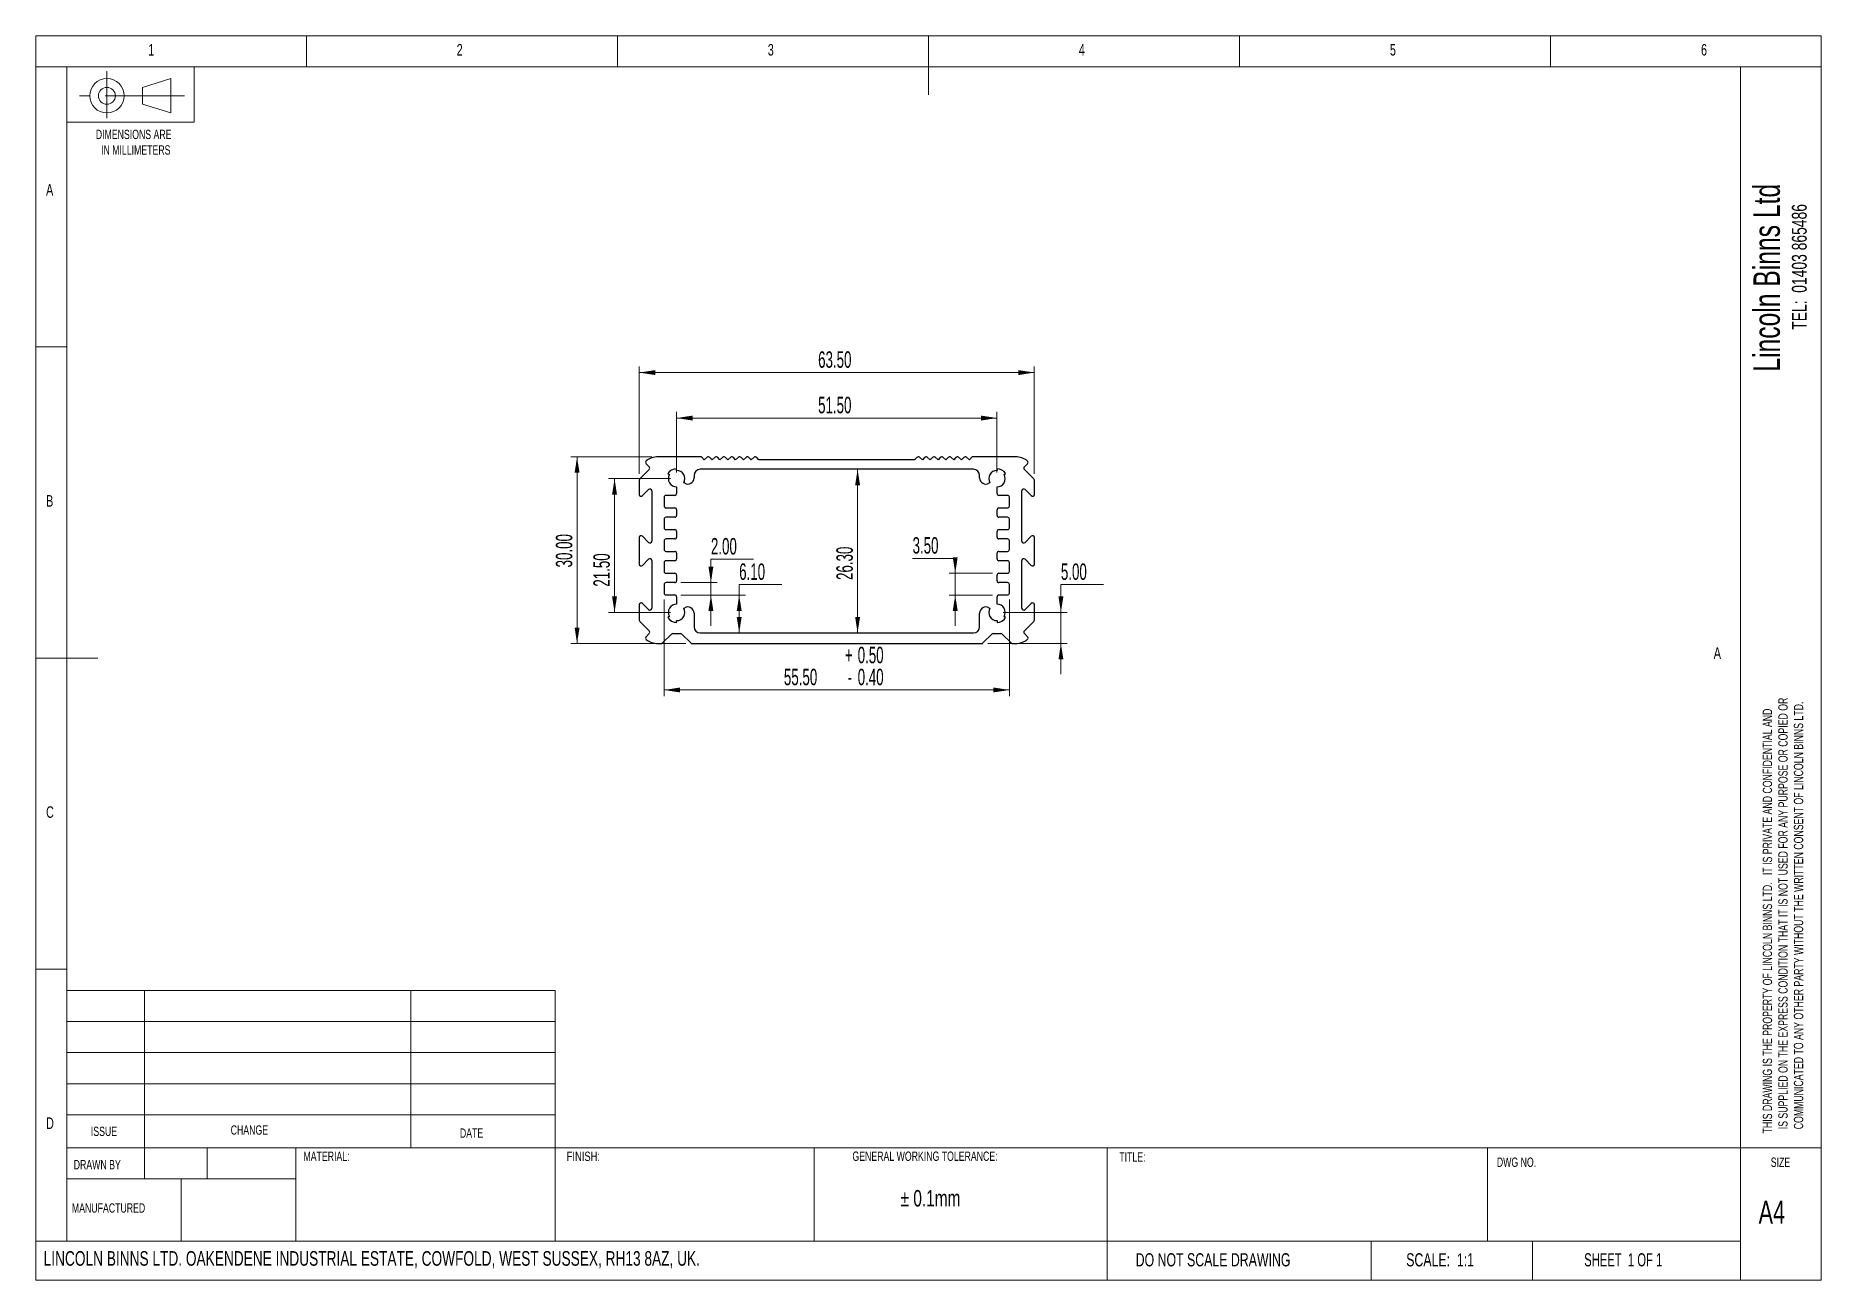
# Model space of a CAD drawing. Header units: millimetres. Extents: x 5 to 292, y 5 to 205.
import ezdxf

# ---------------------------------------------------------------- set-up
doc = ezdxf.new("R2010")
doc.units = ezdxf.units.MM
doc.linetypes.add('CENTERX2', pattern=[20.32, 12.7, -2.54, 2.54, -2.54])
doc.styles.add('SLDTEXTSTYLE0', font='TXT', dxfattribs={"width": 0.7})
doc.styles.add('SLDTEXTSTYLE1', font='TXT', dxfattribs={"width": 0.75})
doc.styles.add('SLDTEXTSTYLE2', font='TXT', dxfattribs={"width": 0.638462})
doc.styles.add('SLDTEXTSTYLE3', font='TXT', dxfattribs={"width": 0.605})
doc.dimstyles.new('SLDDIMSTYLE0', dxfattribs={"dimtxt": 2.568319, "dimasz": 2.568319, "dimexe": 0, "dimexo": 0.0625, "dimgap": 0.64208, "dimtad": 1, "dimrnd": 1e-09, "dimzin": 4, "dimdsep": 46, "dimtxsty": 'SLDTEXTSTYLE3', "dimsah": 1, "dimcen": 0.09, "dimadec": 0, "dimazin": 1, "dimtfac": 1, "dimtofl": 0, "dimtmove": 0, "dimatfit": 3, "dimfxl": 1, "dimfrac": 2, "dimtolj": 1, "dimtzin": 12, "dimarcsym": 0})
doc.dimstyles.new('SLDDIMSTYLE1', dxfattribs={"dimtxt": 2.568319, "dimasz": 2.568319, "dimexe": 0, "dimexo": 0.0625, "dimgap": 0.64208, "dimtad": 0, "dimtih": 1, "dimtoh": 1, "dimrnd": 1e-09, "dimzin": 4, "dimdsep": 46, "dimtxsty": 'SLDTEXTSTYLE3', "dimsah": 1, "dimcen": 0.09, "dimadec": 0, "dimazin": 1, "dimtfac": 1, "dimtofl": 0, "dimtmove": 0, "dimatfit": 3, "dimfxl": 1, "dimfrac": 2, "dimtolj": 1, "dimtzin": 12, "dimarcsym": 0})
doc.dimstyles.new('SLDDIMSTYLE2', dxfattribs={"dimtxt": 2.568319, "dimasz": 2.568319, "dimexe": 0, "dimexo": 0.0625, "dimgap": 0.64208, "dimtad": 0, "dimtih": 1, "dimtoh": 1, "dimrnd": 1e-09, "dimzin": 4, "dimdsep": 46, "dimtxsty": 'SLDTEXTSTYLE3', "dimsah": 1, "dimcen": 0.09, "dimadec": 0, "dimazin": 1, "dimtfac": 1, "dimtmove": 0, "dimatfit": 0, "dimfxl": 1, "dimfrac": 2, "dimtolj": 1, "dimtzin": 12, "dimarcsym": 0})
doc.dimstyles.new('SLDDIMSTYLE3', dxfattribs={"dimtxt": 2.568319, "dimasz": 2.568319, "dimexe": 0, "dimexo": 0.0625, "dimgap": 0.64208, "dimtad": 1, "dimrnd": 1e-09, "dimzin": 4, "dimdsep": 46, "dimtxsty": 'SLDTEXTSTYLE3', "dimsah": 1, "dimcen": 0.09, "dimadec": 0, "dimazin": 1, "dimtol": 1, "dimtp": 0.5, "dimtm": 0.4, "dimtfac": 1, "dimtofl": 0, "dimtmove": 0, "dimatfit": 3, "dimfxl": 1, "dimfrac": 2, "dimtolj": 1, "dimtzin": 0, "dimarcsym": 0})

# ---------------------------------------------------------------- blocks, each defined once
blk = doc.blocks.new('SW_NOTE_0')
at = {"color": 0, "linetype": 'Continuous', "lineweight": 0, "char_height": 1.5, "attachment_point": 2, "style": 'SLDTEXTSTYLE0'}
for s, insert in [('DIMENSIONS ARE', (8.81, 1.93)), ('IN MILLIMETERS', (9.15, -0.57))]:
    blk.add_mtext(s, dxfattribs=dict(at, insert=insert))
blk = doc.blocks.new('SW_NOTE_1')
at = {"color": 0, "linetype": 'Continuous', "lineweight": 0, "char_height": 1.5, "attachment_point": 1, "rotation": 90, "style": 'SLDTEXTSTYLE0'}
for s, insert in [('IS SUPPLIED ON THE EXPRESS CONDITION THAT IT IS NOT USED FOR ANY PURPOSE OR COPIED OR', (0.57, 0.66)), ('COMMUNICATED TO ANY OTHER PARTY WITHOUT THE WRITTEN CONSENT OF LINCOLN BINNS LTD.', (3.07, 0.66)), ('THIS DRAWING IS THE PROPERTY OF LINCOLN BINNS LTD.   IT IS PRIVATE AND CONFIDENTIAL AND', (-1.93, 0))]:
    blk.add_mtext(s, dxfattribs=dict(at, insert=insert))
blk = doc.blocks.new('_D')
at = {"color": 7, "linetype": 'Continuous', "lineweight": 18}
for p, q in [((102.01, 134.58), (102.01, 151.87)), ((102.01, 150.87), (165.51, 150.87)), ((165.51, 134.58), (165.51, 151.87))]:
    blk.add_line(p, q, dxfattribs=at)
for points in [[(102.01, 150.87), (104.58, 150.47), (104.58, 151.26)], [(165.51, 150.87), (162.94, 151.26), (162.94, 150.47)]]:
    blk.add_solid(points, dxfattribs=at)
at = {"color": 7, "linetype": 'Continuous', "lineweight": 18, "insert": (130.76, 154.28), "char_height": 2.646, "attachment_point": 1, "style": 'SLDTEXTSTYLE3'}
blk.add_mtext('63.50', dxfattribs=at)
blk = doc.blocks.new('_D_1')
at = {"color": 7, "linetype": 'Continuous', "lineweight": 18}
for p, q in [((108.01, 134.82), (108.01, 144.56)), ((108.01, 143.56), (159.51, 143.56)), ((159.51, 134.82), (159.51, 144.56))]:
    blk.add_line(p, q, dxfattribs=at)
for points in [[(108.01, 143.56), (110.58, 143.16), (110.58, 143.95)], [(159.51, 143.56), (156.94, 143.95), (156.94, 143.16)]]:
    blk.add_solid(points, dxfattribs=at)
at = {"color": 7, "linetype": 'Continuous', "lineweight": 18, "insert": (130.76, 146.97), "char_height": 2.646, "attachment_point": 1, "style": 'SLDTEXTSTYLE3'}
blk.add_mtext('51.50', dxfattribs=at)
blk = doc.blocks.new('_D_2')
at = {"color": 7, "linetype": 'Continuous', "lineweight": 18}
for p, q in [((104.01, 137.32), (91.01, 137.32)), ((92.01, 137.32), (92.01, 107.33)), ((109.49, 107.33), (91.01, 107.33))]:
    blk.add_line(p, q, dxfattribs=at)
for points in [[(92.01, 137.32), (91.62, 134.76), (92.41, 134.76)], [(92.01, 107.33), (92.41, 109.89), (91.62, 109.89)]]:
    blk.add_solid(points, dxfattribs=at)
at = {"color": 7, "linetype": 'Continuous', "lineweight": 18, "insert": (88.6, 119.56), "char_height": 2.646, "attachment_point": 1, "rotation": 90, "style": 'SLDTEXTSTYLE3'}
blk.add_mtext('30.00', dxfattribs=at)
blk = doc.blocks.new('_D_3')
at = {"color": 7, "linetype": 'Continuous', "lineweight": 18}
blk.add_line((137.1, 135.32), (137.1, 109.03), dxfattribs=at)
for points in [[(137.1, 135.32), (136.71, 132.76), (137.5, 132.76)], [(137.1, 109.03), (137.5, 111.59), (136.71, 111.59)]]:
    blk.add_solid(points, dxfattribs=at)
at = {"color": 7, "linetype": 'Continuous', "lineweight": 18, "insert": (133.69, 117.54), "char_height": 2.646, "attachment_point": 1, "rotation": 90, "style": 'SLDTEXTSTYLE3'}
blk.add_mtext('26.30', dxfattribs=at)
blk = doc.blocks.new('_D_4')
at = {"color": 7, "linetype": 'Continuous', "lineweight": 18}
for p, q in [((108.71, 115.12), (119.07, 115.12)), ((124.93, 116.79), (118.07, 116.79)), ((118.07, 116.79), (118.07, 115.12)), ((118.07, 115.12), (118.07, 109.03))]:
    blk.add_line(p, q, dxfattribs=at)
for points in [[(118.07, 115.12), (117.68, 112.56), (118.47, 112.56)], [(118.07, 109.03), (118.47, 111.59), (117.68, 111.59)]]:
    blk.add_solid(points, dxfattribs=at)
at = {"color": 7, "linetype": 'Continuous', "lineweight": 18, "insert": (118.07, 120.2), "char_height": 2.646, "attachment_point": 1, "style": 'SLDTEXTSTYLE3'}
blk.add_mtext('6.10', dxfattribs=at)
blk = doc.blocks.new('_D_5')
at = {"color": 7, "linetype": 'Continuous', "lineweight": 18}
for p, q in [((120.39, 120.87), (113.53, 120.87)), ((113.53, 120.87), (113.53, 117.12)), ((108.71, 117.12), (114.53, 117.12)), ((108.71, 115.12), (114.53, 115.12)), ((113.53, 115.12), (113.53, 117.12)), ((113.53, 115.12), (113.53, 110.19))]:
    blk.add_line(p, q, dxfattribs=at)
for points in [[(113.53, 117.12), (113.92, 119.69), (113.13, 119.69)], [(113.53, 115.12), (113.13, 112.56), (113.92, 112.56)]]:
    blk.add_solid(points, dxfattribs=at)
at = {"color": 7, "linetype": 'Continuous', "lineweight": 18, "insert": (113.53, 124.28), "char_height": 2.646, "attachment_point": 1, "style": 'SLDTEXTSTYLE3'}
blk.add_mtext('2.00', dxfattribs=at)
blk = doc.blocks.new('_D_6')
at = {"color": 7, "linetype": 'Continuous', "lineweight": 18}
for p, q in [((145.94, 121.01), (152.8, 121.01)), ((152.8, 121.01), (152.8, 118.62)), ((158.81, 118.62), (151.8, 118.62)), ((152.8, 115.12), (152.8, 118.62)), ((158.81, 115.12), (151.8, 115.12)), ((152.8, 115.12), (152.8, 110.19))]:
    blk.add_line(p, q, dxfattribs=at)
for points in [[(152.8, 118.62), (153.19, 121.19), (152.4, 121.19)], [(152.8, 115.12), (152.4, 112.56), (153.19, 112.56)]]:
    blk.add_solid(points, dxfattribs=at)
at = {"color": 7, "linetype": 'Continuous', "lineweight": 18, "insert": (145.94, 124.42), "char_height": 2.646, "attachment_point": 1, "style": 'SLDTEXTSTYLE3'}
blk.add_mtext('3.50', dxfattribs=at)
blk = doc.blocks.new('_D_7')
at = {"color": 7, "linetype": 'Continuous', "lineweight": 18}
for p, q in [((106.01, 114.42), (106.01, 98.86)), ((161.51, 114.42), (161.51, 98.86)), ((106.01, 99.86), (161.51, 99.86))]:
    blk.add_line(p, q, dxfattribs=at)
for points in [[(106.01, 99.86), (108.58, 99.47), (108.58, 100.26)], [(161.51, 99.86), (158.94, 100.26), (158.94, 99.47)]]:
    blk.add_solid(points, dxfattribs=at)
at = {"color": 7, "linetype": 'Continuous', "lineweight": 18, "attachment_point": 1, "style": 'SLDTEXTSTYLE3'}
for s, insert, char_height in [('+', (135.06, 106.8), 2.65), ('0.50', (137.12, 106.8), 2.646), ('55.50', (125.26, 103.27), 2.646), ('-', (135.5, 103.27), 2.65), ('0.40', (137.12, 103.27), 2.646)]:
    blk.add_mtext(s, dxfattribs=dict(at, insert=insert, char_height=char_height))
blk = doc.blocks.new('_D_8')
at = {"color": 7, "linetype": 'Continuous', "lineweight": 18}
for p, q in [((107.01, 133.82), (97.04, 133.82)), ((98.04, 133.82), (98.04, 112.33)), ((107.01, 112.33), (97.04, 112.33))]:
    blk.add_line(p, q, dxfattribs=at)
for points in [[(98.04, 133.82), (97.64, 131.26), (98.43, 131.26)], [(98.04, 112.33), (98.43, 114.89), (97.64, 114.89)]]:
    blk.add_solid(points, dxfattribs=at)
at = {"color": 7, "linetype": 'Continuous', "lineweight": 18, "insert": (94.63, 116.46), "char_height": 2.646, "attachment_point": 1, "rotation": 90, "style": 'SLDTEXTSTYLE3'}
blk.add_mtext('21.50', dxfattribs=at)
blk = doc.blocks.new('_D_9')
at = {"color": 7, "linetype": 'Continuous', "lineweight": 18}
for p, q in [((176.64, 116.79), (169.78, 116.79)), ((169.78, 116.79), (169.78, 112.33)), ((160.51, 112.33), (170.78, 112.33)), ((169.78, 107.33), (169.78, 112.33)), ((158.04, 107.33), (170.78, 107.33)), ((169.78, 107.33), (169.78, 102.39))]:
    blk.add_line(p, q, dxfattribs=at)
for points in [[(169.78, 112.33), (170.18, 114.89), (169.39, 114.89)], [(169.78, 107.33), (169.39, 104.76), (170.18, 104.76)]]:
    blk.add_solid(points, dxfattribs=at)
at = {"color": 7, "linetype": 'Continuous', "lineweight": 18, "insert": (169.78, 120.2), "char_height": 2.646, "attachment_point": 1, "style": 'SLDTEXTSTYLE3'}
blk.add_mtext('5.00', dxfattribs=at)

msp = doc.modelspace()

# ---------------------------------------------------------------- linework, layer by layer
at = {"color": 7, "linetype": 'Continuous', "lineweight": 18}
for p, q in [((292, 205), (5, 205)), ((5, 205), (5, 5)), ((48.5, 200), (48.5, 205)), ((98.5, 205), (98.5, 200)), ((148.5, 205), (148.5, 195.483)), ((198.5, 205), (198.5, 200)), ((248.5, 200), (248.5, 205)), ((292, 60.25), (292, 205)), ((292, 200), (5, 200)), ((10, 200), (10, 11.3)), ((26.734, 198.103), (22.143, 196.705)), ((26.734, 192.59), (26.734, 198.103)), ((30.467, 191.089), (30.467, 200)), ((279, 5), (279, 200)), ((22.143, 196.705), (22.143, 193.987)), ((22.143, 193.987), (26.734, 192.59)), ((10, 191.089), (30.467, 191.089)), ((10, 155), (5, 155)), ((5, 105), (15, 105)), ((292, 5), (292, 77.25)), ((10, 55), (5, 55)), ((10, 51.586), (88.51, 51.586)), ((22.478, 26.3), (22.478, 51.586)), ((65.315, 26.3), (65.315, 51.586)), ((88.51, 26.3), (88.51, 51.586)), ((10, 46.586), (88.51, 46.586)), ((10, 41.586), (88.51, 41.586)), ((10, 36.586), (88.51, 36.586)), ((10, 31.586), (88.51, 31.586)), ((10, 26.3), (292, 26.3)), ((22.478, 26.3), (22.478, 21.3)), ((32.544, 26.3), (32.544, 21.3)), ((46.805, 26.3), (46.805, 11.3)), ((88.513, 26.3), (88.513, 11.3)), ((130.119, 26.3), (130.119, 11.3)), ((177.198, 26.3), (177.198, 5)), ((238.327, 26.3), (238.327, 11.3)), ((10, 21.3), (46.805, 21.3)), ((28.402, 21.3), (28.402, 11.3)), ((5, 11.3), (279, 11.3)), ((219.643, 11.3), (219.643, 5)), ((245.557, 5), (245.557, 11.3)), ((5, 5), (292, 5))]:
    msp.add_line(p, q, dxfattribs=at)
at = {"color": 7, "linetype": 'CENTERX2', "lineweight": 18}
for p, q in [((16.443, 191.762), (16.443, 199.278)), ((28.89, 195.346), (12.061, 195.346))]:
    msp.add_line(p, q, dxfattribs=at)
at = {"color": 7, "linetype": 'Continuous', "lineweight": 25}
for p, q in [((103.613, 135.3), (102.1, 133.788)), ((103.115, 136.222), (103.613, 135.725)), ((112.013, 137.325), (105.012, 137.325)), ((108.012, 135.15), (108.012, 135.425)), ((155.713, 135.325), (111.812, 135.325)), ((112.452, 136.825), (112.013, 137.325)), ((112.936, 137.25), (112.452, 136.825)), ((113.709, 136.825), (113.359, 137.223)), ((114.193, 137.25), (113.709, 136.825)), ((114.966, 136.825), (114.617, 137.223)), ((115.451, 137.25), (114.966, 136.825)), ((116.223, 136.825), (115.874, 137.223)), ((116.708, 137.25), (116.223, 136.825)), ((117.481, 136.825), (117.131, 137.223)), ((117.965, 137.25), (117.481, 136.825)), ((118.738, 136.825), (118.388, 137.223)), ((119.222, 137.25), (118.738, 136.825)), ((119.995, 136.825), (119.646, 137.223)), ((120.48, 137.25), (119.995, 136.825)), ((121.253, 136.825), (120.903, 137.223)), ((146.272, 136.825), (121.253, 136.825)), ((146.622, 137.223), (146.272, 136.825)), ((147.53, 136.825), (147.045, 137.25)), ((147.879, 137.223), (147.53, 136.825)), ((148.787, 136.825), (148.303, 137.25)), ((149.137, 137.223), (148.787, 136.825)), ((150.044, 136.825), (149.56, 137.25)), ((150.394, 137.223), (150.044, 136.825)), ((151.302, 136.825), (150.817, 137.25)), ((151.651, 137.223), (151.302, 136.825)), ((152.559, 136.825), (152.074, 137.25)), ((152.908, 137.223), (152.559, 136.825)), ((153.816, 136.825), (153.332, 137.25)), ((154.166, 137.223), (153.816, 136.825)), ((155.073, 136.825), (154.589, 137.25)), ((155.512, 137.325), (155.073, 136.825)), ((162.512, 137.325), (155.512, 137.325)), ((159.512, 135.425), (159.512, 135.15)), ((163.912, 135.725), (164.41, 136.222)), ((165.425, 133.788), (163.912, 135.3)), ((102.012, 133.576), (102.012, 131.299)), ((102.525, 131.087), (103.5, 132.063)), ((106.627, 134.625), (106.865, 134.488)), ((108.012, 132.5), (108.012, 131.425)), ((109.312, 133.074), (109.16, 133.162)), ((110.813, 134.325), (110.813, 133.94)), ((156.712, 133.94), (156.712, 134.325)), ((158.365, 133.162), (158.213, 133.074)), ((159.512, 131.425), (159.512, 132.5)), ((160.66, 134.488), (160.898, 134.625)), ((164.025, 132.063), (165, 131.087)), ((165.512, 131.299), (165.512, 133.576)), ((104.012, 131.851), (104.012, 123.799)), ((106.012, 130.825), (106.012, 129.425)), ((107.713, 131.125), (106.312, 131.125)), ((161.213, 131.125), (159.812, 131.125)), ((161.512, 129.425), (161.512, 130.825)), ((163.513, 123.799), (163.513, 131.851)), ((106.012, 127.325), (106.012, 125.925)), ((106.312, 129.125), (107.713, 129.125)), ((107.713, 127.625), (106.312, 127.625)), ((108.012, 128.825), (108.012, 127.925)), ((159.512, 127.925), (159.512, 128.825)), ((159.812, 129.125), (161.213, 129.125)), ((161.213, 127.625), (159.812, 127.625)), ((161.512, 125.925), (161.512, 127.325)), ((102.012, 124.351), (102.012, 120.099)), ((103.5, 123.587), (102.525, 124.563)), ((106.012, 123.825), (106.012, 122.425)), ((106.312, 125.625), (107.713, 125.625)), ((107.713, 124.125), (106.312, 124.125)), ((108.012, 125.325), (108.012, 124.425)), ((159.512, 124.425), (159.512, 125.325)), ((159.812, 125.625), (161.213, 125.625)), ((161.213, 124.125), (159.812, 124.125)), ((161.512, 122.425), (161.512, 123.825)), ((165, 124.563), (164.025, 123.587)), ((165.512, 120.099), (165.512, 124.351)), ((102.525, 119.887), (103.5, 120.863)), ((104.012, 120.651), (104.012, 112.999)), ((106.312, 122.125), (107.713, 122.125)), ((107.713, 120.625), (106.312, 120.625)), ((108.012, 121.825), (108.012, 120.925)), ((159.512, 120.925), (159.512, 121.825)), ((159.812, 122.125), (161.213, 122.125)), ((161.213, 120.625), (159.812, 120.625)), ((163.513, 112.999), (163.513, 120.651)), ((164.025, 120.863), (165, 119.887)), ((106.012, 120.325), (106.012, 118.925)), ((106.312, 118.625), (107.713, 118.625)), ((108.012, 118.325), (108.012, 117.425)), ((159.512, 117.425), (159.512, 118.325)), ((159.812, 118.625), (161.213, 118.625)), ((161.512, 118.925), (161.512, 120.325)), ((106.012, 116.825), (106.012, 115.425)), ((107.713, 117.125), (106.312, 117.125)), ((106.312, 115.125), (107.713, 115.125)), ((108.012, 114.825), (108.012, 113.65)), ((159.512, 113.65), (159.512, 114.825)), ((161.213, 117.125), (159.812, 117.125)), ((159.812, 115.125), (161.213, 115.125)), ((161.512, 115.425), (161.512, 116.825)), ((102.012, 113.551), (102.012, 111.074)), ((103.5, 112.787), (102.525, 113.763)), ((109.16, 112.988), (109.312, 113.076)), ((110.813, 112.21), (110.813, 110.025)), ((156.712, 110.025), (156.712, 112.21)), ((158.213, 113.076), (158.365, 112.988)), ((165, 113.763), (164.025, 112.787)), ((165.512, 111.074), (165.512, 113.551)), ((102.1, 110.862), (103.613, 109.35)), ((106.865, 111.663), (106.627, 111.525)), ((108.012, 110.725), (108.012, 111)), ((159.512, 111), (159.512, 110.725)), ((160.898, 111.525), (160.66, 111.663)), ((163.912, 109.35), (165.425, 110.862)), ((103.613, 108.925), (103.115, 108.428)), ((105.012, 107.325), (105.538, 107.325)), ((105.75, 107.413), (107.175, 108.837)), ((107.387, 108.925), (108.638, 108.925)), ((108.85, 108.837), (110.275, 107.413)), ((110.487, 107.325), (157.038, 107.325)), ((111.812, 109.025), (155.713, 109.025)), ((157.25, 107.413), (158.675, 108.837)), ((158.887, 108.925), (160.138, 108.925)), ((160.35, 108.837), (161.775, 107.413)), ((161.987, 107.325), (162.512, 107.325)), ((164.41, 108.428), (163.912, 108.925))]:
    msp.add_line(p, q, dxfattribs=at)
at = {"color": 7, "linetype": 'Continuous', "lineweight": 18}
for radius in [2.757, 1.359]:
    msp.add_circle((16.443, 195.346), radius, dxfattribs=at)
at = {"color": 7, "linetype": 'Continuous', "lineweight": 25}
for centre, radius, start, end in [((103.327, 136.434), 0.3, 128.62063, 225), ((105.012, 134.325), 3, 90, 128.62063), ((103.401, 135.512), 0.3, 315, 45), ((108.012, 133.825), 1.6, 90, 150), ((108.012, 133.825), 1.325, 330, 90), ((111.812, 134.325), 1, 90, 180), ((113.134, 137.025), 0.3, 41.293, 131.293), ((114.391, 137.025), 0.3, 41.293, 131.293), ((115.648, 137.025), 0.3, 41.293, 131.293), ((116.906, 137.025), 0.3, 41.293, 131.293), ((118.163, 137.025), 0.3, 41.293, 131.293), ((119.42, 137.025), 0.3, 41.293, 131.293), ((120.678, 137.025), 0.3, 41.293, 131.293), ((146.847, 137.025), 0.3, 48.707, 138.707), ((148.105, 137.025), 0.3, 48.707, 138.707), ((149.362, 137.025), 0.3, 48.707, 138.707), ((150.619, 137.025), 0.3, 48.707, 138.707), ((151.877, 137.025), 0.3, 48.707, 138.707), ((153.134, 137.025), 0.3, 48.707, 138.707), ((154.391, 137.025), 0.3, 48.707, 138.707), ((155.713, 134.325), 1, 0, 90), ((159.512, 133.825), 1.325, 90, 210), ((159.512, 133.825), 1.6, 30, 90), ((162.512, 134.325), 3, 51.37937, 90), ((164.124, 135.512), 0.3, 135, 225), ((164.198, 136.434), 0.3, 315, 51.37937), ((102.312, 133.576), 0.3, 135, 180), ((103.713, 131.851), 0.3, 0, 135), ((108.012, 133.825), 1.325, 150, 270), ((109.812, 133.94), 1, 240, 360), ((157.713, 133.94), 1, 180, 300), ((159.512, 133.825), 1.325, 270, 30), ((163.812, 131.851), 0.3, 45, 180), ((165.213, 133.576), 0.3, 0, 45), ((102.312, 131.299), 0.3, 180, 315), ((106.312, 130.825), 0.3, 90, 180), ((106.312, 129.425), 0.3, 180, 270), ((107.713, 131.425), 0.3, 270, 0), ((159.812, 131.425), 0.3, 180, 270), ((161.213, 130.825), 0.3, 0, 90), ((161.213, 129.425), 0.3, 270, 0), ((165.213, 131.299), 0.3, 225, 360), ((106.312, 127.325), 0.3, 90, 180), ((107.713, 128.825), 0.3, 0, 90), ((107.713, 127.925), 0.3, 270, 0), ((159.812, 128.825), 0.3, 90, 180), ((159.812, 127.925), 0.3, 180, 270), ((161.213, 127.325), 0.3, 0, 90), ((102.312, 124.351), 0.3, 45, 180), ((103.713, 123.799), 0.3, 225, 360), ((106.312, 123.825), 0.3, 90, 180), ((106.312, 125.925), 0.3, 180, 270), ((107.713, 125.325), 0.3, 0, 90), ((107.713, 124.425), 0.3, 270, 0), ((159.812, 125.325), 0.3, 90, 180), ((159.812, 124.425), 0.3, 180, 270), ((161.213, 125.925), 0.3, 270, 0), ((161.213, 123.825), 0.3, 0, 90), ((163.812, 123.799), 0.3, 180, 315), ((165.213, 124.351), 0.3, 0, 135), ((103.713, 120.651), 0.3, 0, 135), ((106.312, 122.425), 0.3, 180, 270), ((106.312, 120.325), 0.3, 90, 180), ((107.713, 121.825), 0.3, 0, 90), ((107.713, 120.925), 0.3, 270, 0), ((159.812, 121.825), 0.3, 90, 180), ((159.812, 120.925), 0.3, 180, 270), ((161.213, 122.425), 0.3, 270, 0), ((161.213, 120.325), 0.3, 0, 90), ((163.812, 120.651), 0.3, 45, 180), ((102.312, 120.099), 0.3, 180, 315), ((106.312, 118.925), 0.3, 180, 270), ((107.713, 118.325), 0.3, 0, 90), ((159.812, 118.325), 0.3, 90, 180), ((161.213, 118.925), 0.3, 270, 0), ((165.213, 120.099), 0.3, 225, 0), ((106.312, 115.425), 0.3, 180, 270), ((106.312, 116.825), 0.3, 90, 180), ((107.713, 117.425), 0.3, 270, 0), ((107.713, 114.825), 0.3, 0, 90), ((159.812, 117.425), 0.3, 180, 270), ((159.812, 114.825), 0.3, 90, 180), ((161.213, 116.825), 0.3, 0, 90), ((161.213, 115.425), 0.3, 270, 0), ((102.312, 113.551), 0.3, 45, 180), ((103.713, 112.999), 0.3, 225, 0), ((108.012, 112.325), 1.325, 90, 210), ((108.012, 112.325), 1.325, 270, 30), ((109.812, 112.21), 1, 0, 120), ((157.713, 112.21), 1, 60, 180), ((159.512, 112.325), 1.325, 150, 270), ((159.512, 112.325), 1.325, 330, 90), ((163.812, 112.999), 0.3, 180, 315), ((165.213, 113.551), 0.3, 0, 135), ((102.312, 111.074), 0.3, 180, 225), ((103.401, 109.138), 0.3, 315, 45), ((108.012, 112.325), 1.6, 210, 270), ((111.812, 110.025), 1, 180, 270), ((155.713, 110.025), 1, 270, 0), ((159.512, 112.325), 1.6, 270, 330), ((164.124, 109.138), 0.3, 135, 225), ((165.213, 111.074), 0.3, 315, 0), ((103.327, 108.216), 0.3, 135, 231.37937), ((105.012, 110.325), 3, 231.37937, 270), ((105.538, 107.625), 0.3, 270, 315), ((107.387, 108.625), 0.3, 90, 135), ((108.638, 108.625), 0.3, 45, 90), ((110.487, 107.625), 0.3, 225, 270), ((157.038, 107.625), 0.3, 270, 315), ((158.887, 108.625), 0.3, 90, 135), ((160.138, 108.625), 0.3, 45, 90), ((161.987, 107.625), 0.3, 225, 270), ((162.512, 110.325), 3, 270, 308.62063), ((164.198, 108.216), 0.3, 308.62063, 45)]:
    msp.add_arc(centre, radius, start, end, dxfattribs=at)

# ---------------------------------------------------------------- block references
at = {"color": 7, "linetype": 'Continuous', "lineweight": 0}
for name, p in [('SW_NOTE_0', (11.932, 187.963)), ('SW_NOTE_1', (284.521, 28.606))]:
    msp.add_blockref(name, p, dxfattribs=at)

# ---------------------------------------------------------------- texts
for s, insert, char_height, attachment_point, style in [('1', (23.083, 203.668), 1.852, 1, 'SLDTEXTSTYLE0'), ('2', (72.667, 203.668), 1.852, 1, 'SLDTEXTSTYLE0'), ('3', (122.667, 203.668), 1.852, 1, 'SLDTEXTSTYLE0'), ('4', (172.667, 203.668), 1.852, 1, 'SLDTEXTSTYLE0'), ('5', (222.667, 203.668), 1.852, 1, 'SLDTEXTSTYLE0'), ('6', (272.667, 203.668), 1.852, 1, 'SLDTEXTSTYLE0'), ('A', (6.667, 181.168), 1.852, 1, 'SLDTEXTSTYLE0'), ('B', (6.667, 131.168), 1.852, 1, 'SLDTEXTSTYLE0'), ('A', (275.296, 106.733), 1.905, 2, 'SLDTEXTSTYLE0'), ('C', (6.667, 81.168), 1.852, 1, 'SLDTEXTSTYLE0'), ('D', (6.667, 31.168), 1.852, 1, 'SLDTEXTSTYLE0'), ('ISSUE', (13.867, 29.683), 1.5, 1, 'SLDTEXTSTYLE0'), ('CHANGE', (36.339, 29.897), 1.5, 1, 'SLDTEXTSTYLE0'), ('DATE', (73.183, 29.4), 1.5, 1, 'SLDTEXTSTYLE0'), ('DRAWN BY', (11.111, 24.332), 1.5, 1, 'SLDTEXTSTYLE0'), ('MATERIAL:', (48.037, 25.678), 1.5, 1, 'SLDTEXTSTYLE0'), ('FINISH:', (90.348, 25.678), 1.5, 1, 'SLDTEXTSTYLE1'), ('GENERAL WORKING TOLERANCE:', (136.273, 25.691), 1.5, 1, 'SLDTEXTSTYLE0'), ('TITLE:', (179.169, 25.581), 1.5, 1, 'SLDTEXTSTYLE0'), ('DWG NO.', (239.854, 24.725), 1.5, 1, 'SLDTEXTSTYLE0'), ('SIZE', (283.877, 24.725), 1.5, 1, 'SLDTEXTSTYLE0'), ('MANUFACTURED', (10.819, 17.368), 1.5, 1, 'SLDTEXTSTYLE0'), ('± 0.1mm', (144.014, 19.504), 2.6458, 1, 'SLDTEXTSTYLE0'), ('A4', (281.929, 17.797), 3.7042, 1, 'SLDTEXTSTYLE0'), ('LINCOLN BINNS LTD. OAKENDENE INDUSTRIAL ESTATE, COWFOLD, WEST SUSSEX, RH13 8AZ, UK.', (6.279, 9.687), 2.35, 1, 'SLDTEXTSTYLE0'), ('DO NOT SCALE DRAWING', (181.8, 9.349), 2.11667, 1, 'SLDTEXTSTYLE0'), ('SCALE:  1:1', (225.284, 9.349), 2.11667, 1, 'SLDTEXTSTYLE0'), ('SHEET  1 OF 1', (253.891, 9.349), 2.11667, 1, 'SLDTEXTSTYLE2')]:
    msp.add_mtext(s, dxfattribs=dict(at, insert=insert, char_height=char_height, attachment_point=attachment_point, style=style))
at = {"color": 7, "linetype": 'Continuous', "lineweight": 0, "attachment_point": 1, "rotation": 90, "style": 'SLDTEXTSTYLE0'}
for s, insert, char_height in [('Lincoln Binns Ltd', (281.104, 151.016), 4.23333), ('TEL:  01403 865486', (287.272, 157.748), 2.38125)]:
    msp.add_mtext(s, dxfattribs=dict(at, insert=insert, char_height=char_height))

# ---------------------------------------------------------------- dimensions: what is measured, and where the dimension line sits
at = {"color": 7, "linetype": 'Continuous', "lineweight": 18}
for base, p1, p2, dimstyle, picture, middle in [((165.512, 150.866), (102.012, 133.576), (165.512, 133.576), 'SLDDIMSTYLE0', '_D', (135.167, 150.866)), ((159.512, 143.559), (108.012, 133.825), (159.512, 133.825), 'SLDDIMSTYLE0', '_D_1', (135.167, 143.559)), ((161.512, 99.86), (106.012, 115.425), (161.512, 115.425), 'SLDDIMSTYLE3', '_D_7', (134.623, 99.86))]:
    dim = msp.add_linear_dim(base=base, p1=p1, p2=p2, dimstyle=dimstyle, dxfattribs=at)
    dim.commit()
    dim.dimension.update_dxf_attribs({"geometry": picture, "text_midpoint": middle, "dimtype": 160})
for base, p1, p2, dimstyle, picture, middle in [((92.013, 107.325), (105.012, 137.325), (110.487, 107.325), 'SLDDIMSTYLE0', '_D_2', (92.013, 123.969)), ((137.102, 109.025), (155.713, 135.325), (155.713, 109.025), 'SLDDIMSTYLE0', '_D_3', (137.102, 121.95)), ((98.038, 112.325), (108.012, 133.825), (108.012, 112.325), 'SLDDIMSTYLE0', '_D_8', (98.038, 120.87)), ((113.527, 117.125), (107.713, 115.125), (107.713, 117.125), 'SLDDIMSTYLE2', '_D_5', (113.527, 122.842)), ((152.798, 118.625), (159.812, 115.125), (159.812, 118.625), 'SLDDIMSTYLE2', '_D_6', (152.798, 122.984)), ((118.071, 109.025), (107.713, 115.125), (111.812, 109.025), 'SLDDIMSTYLE1', '_D_4', (118.071, 118.765)), ((169.783, 112.325), (157.038, 107.325), (159.512, 112.325), 'SLDDIMSTYLE2', '_D_9', (169.783, 118.765))]:
    dim = msp.add_linear_dim(base=base, p1=p1, p2=p2, angle=90, dimstyle=dimstyle, dxfattribs=at)
    dim.commit()
    dim.dimension.update_dxf_attribs({"geometry": picture, "text_midpoint": middle, "dimtype": 160})

doc.saveas('drawing.dxf')
